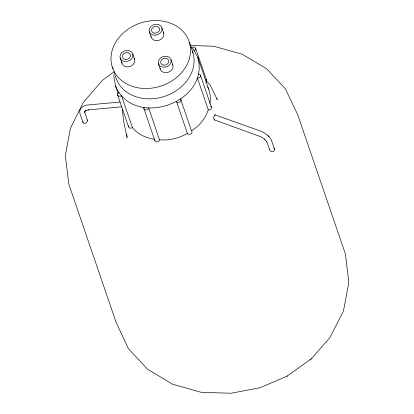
<?xml version="1.0" encoding="UTF-8"?>
<svg xmlns="http://www.w3.org/2000/svg" width="414" height="414" viewBox="0 0 414 414"><rect width="100%" height="100%" fill="white"/><g stroke="black" fill="none" stroke-linecap="round" stroke-linejoin="round"><path stroke-width="0.62" d="M114.481 71.974L113.85 76.745L115.501 85.931L118.181 93.761M83.043 121.504L82.997 122.544L83.995 123.455A2.779 1.915 -43.7 0 0 85.708 123.149L86.754 122.327L87.499 120.743L84.668 111.982L84.735 112.525L84.741 111.34L84.642 111.899L85.206 110.895L84.818 111.283L85.91 110.497L85.45 110.729L88.839 109.834L88.446 109.876L121.695 106.812M122.751 109.694L122.477 111.361L123.745 121.949L127.114 137.671L126.741 134.566M144.025 107.366L143.943 107.531A2.479 2.029 -18.9 0 0 145.573 109.933A2.479 2.029 -18.9 0 0 148.61 108.235L148.678 107.863L159.535 140.155A2.479 2.029 -18.9 0 1 156.813 141.883A2.479 2.029 -18.9 0 1 154.769 139.994M114.052 71.845L102.6 80.114L83.178 102.553L70.385 128.371L65.314 155.757L68.843 184.261L116.236 322.687L128.195 348.164L129.779 350.135L147.529 369.174L172.597 384.213L201.276 392.337L231.167 393.248L259.883 387.783L286.876 376.285L311.287 358.834L329.958 337.514L343.196 311.53L343.76 309.418L348.645 283.486L348.686 281.023L345.618 255.531L345.064 253.006L297.671 114.58L285.329 88.762L266.512 68.646L242.035 54.182L213.779 46.259L190.342 45.462M191.78 47.646L192.132 47.398A2.479 2.029 -18.9 0 1 195.429 47.889A2.479 2.029 -18.9 0 1 194.435 50.793L194.249 50.87M154.308 139.207A38.828 31.769 -18.9 0 1 132.392 127.507L132.035 127.76A2.479 2.029 -18.9 0 1 129.344 127.822A2.479 2.029 -18.9 0 1 128.552 125.711M310.303 359.533L311.287 358.834M286.876 376.285L287.342 375.959M118.989 92.363L118.802 92.446A2.479 2.029 -18.9 0 0 117.809 95.344A2.479 2.029 -18.9 0 0 121.111 95.841L121.462 95.587L132.392 127.507M214.907 114.813C213.878 115.91 213.024 118.637 214.38 119.884L261.032 136.806L264.836 139.409L264.567 139.151L266.792 141.909L266.575 141.453L270.161 150.898A2.779 2.489 16.2 0 0 271.988 151.736C273.395 151.964 274.953 150.686 274.523 149.206L271.589 140.636C269.54 135.45 264.21 132.496 259.247 130.612L214.907 114.813L215.301 115.283M120.055 102.02L88.306 104.944C83.602 104.773 78.179 108.954 80.083 114.041L82.997 122.544M214.38 119.884L214.685 119.894M198.399 73.961L198.829 73.977A2.479 2.029 -18.9 0 1 200.459 76.378A2.479 2.029 -18.9 0 1 197.426 78.08L208.351 110A2.479 2.029 -18.9 0 0 211.124 108.82A2.479 2.029 -18.9 0 0 210.829 106.346M267.889 135.528L268.158 135.782M268.769 136.372L269.064 136.656M190.595 46.513L193.281 49.095L197.737 57.303L208.666 89.227M206.188 80.699L210.188 85.124L217.329 99.712L216.455 98.775M180.545 98.905L180.799 99.179A2.479 2.029 -18.9 0 1 179.805 102.077A2.479 2.029 -18.9 0 1 176.509 101.58L187.438 133.505A2.479 2.029 -18.9 0 0 190.735 133.996A2.479 2.029 -18.9 0 0 191.729 131.098L191.475 130.824A38.828 31.769 -18.9 0 0 208.17 109.948M273.871 148.171L274.523 149.206M115.501 85.931C133.65 129.308 210.628 102.656 197.737 57.303M87.261 119.884L87.452 120.277M195.656 48.371L206.586 80.29M189.498 42.74A40.494 33.13 -18.9 0 1 139.301 88.027A40.494 33.13 -18.9 0 1 123.512 32.83A40.494 33.13 -18.9 0 1 189.498 42.74L193.038 53.08M200.495 75.307L211.425 107.226M161.89 27.8A6.614 5.408 -18.9 0 1 153.697 35.195A6.614 5.408 -18.9 0 1 151.12 26.185A6.614 5.408 -18.9 0 1 161.89 27.8L163.737 33.198M171.044 59.787A6.614 5.408 -18.9 0 1 162.847 67.182A6.614 5.408 -18.9 0 1 160.27 58.172A6.614 5.408 -18.9 0 1 171.044 59.787L172.892 65.184M180.752 99.505L191.268 130.224M149.247 31.655L151.094 37.048M158.396 63.642L160.244 69.034M132.801 54.048A6.614 5.408 -18.9 0 1 124.609 61.443A6.614 5.408 -18.9 0 1 122.026 52.428A6.614 5.408 -18.9 0 1 132.801 54.048L134.648 59.44M143.906 108.603L154.831 140.527M120.158 57.898L122.006 63.295M117.586 94.863L128.511 126.787M269.411 149.231L269.498 149.821M113.338 68.807A2.479 2.029 -18.9 0 1 112.965 68.408M112.743 67.927A2.479 2.029 -18.9 0 1 112.675 67.399M205.986 79.416A2.479 2.029 -18.9 0 1 205.882 82.345M207.709 86.992A38.828 31.769 -18.9 0 1 209.877 103.397M192.251 50.741A40.494 33.13 -18.9 0 1 164.151 96.514A40.494 33.13 -18.9 0 1 115.268 75.477M187.366 133.349A38.828 31.769 -18.9 0 1 159.607 139.782M134.048 58.162A6.614 5.408 -18.9 0 1 129.815 66.571A6.614 5.408 -18.9 0 1 121.835 61.883M172.534 64.31A6.614 5.408 -18.9 0 1 168.058 72.31A6.614 5.408 -18.9 0 1 160.083 68.103M163.385 32.323A6.614 5.408 -18.9 0 1 158.904 40.324A6.614 5.408 -18.9 0 1 150.929 36.116M84.808 111.356L84.549 111.858L84.823 111.356M125.307 59.388A4.13 3.379 -18.9 0 0 130.431 54.767A4.13 3.379 -18.9 0 0 123.698 53.758A4.13 3.379 -18.9 0 0 125.307 59.388M163.551 65.133A4.13 3.379 -18.9 0 0 168.674 60.511A4.13 3.379 -18.9 0 0 161.941 59.502A4.13 3.379 -18.9 0 0 163.551 65.133M154.396 33.146A4.13 3.379 -18.9 0 0 159.519 28.525A4.13 3.379 -18.9 0 0 152.787 27.515A4.13 3.379 -18.9 0 0 154.396 33.146"/></g></svg>
